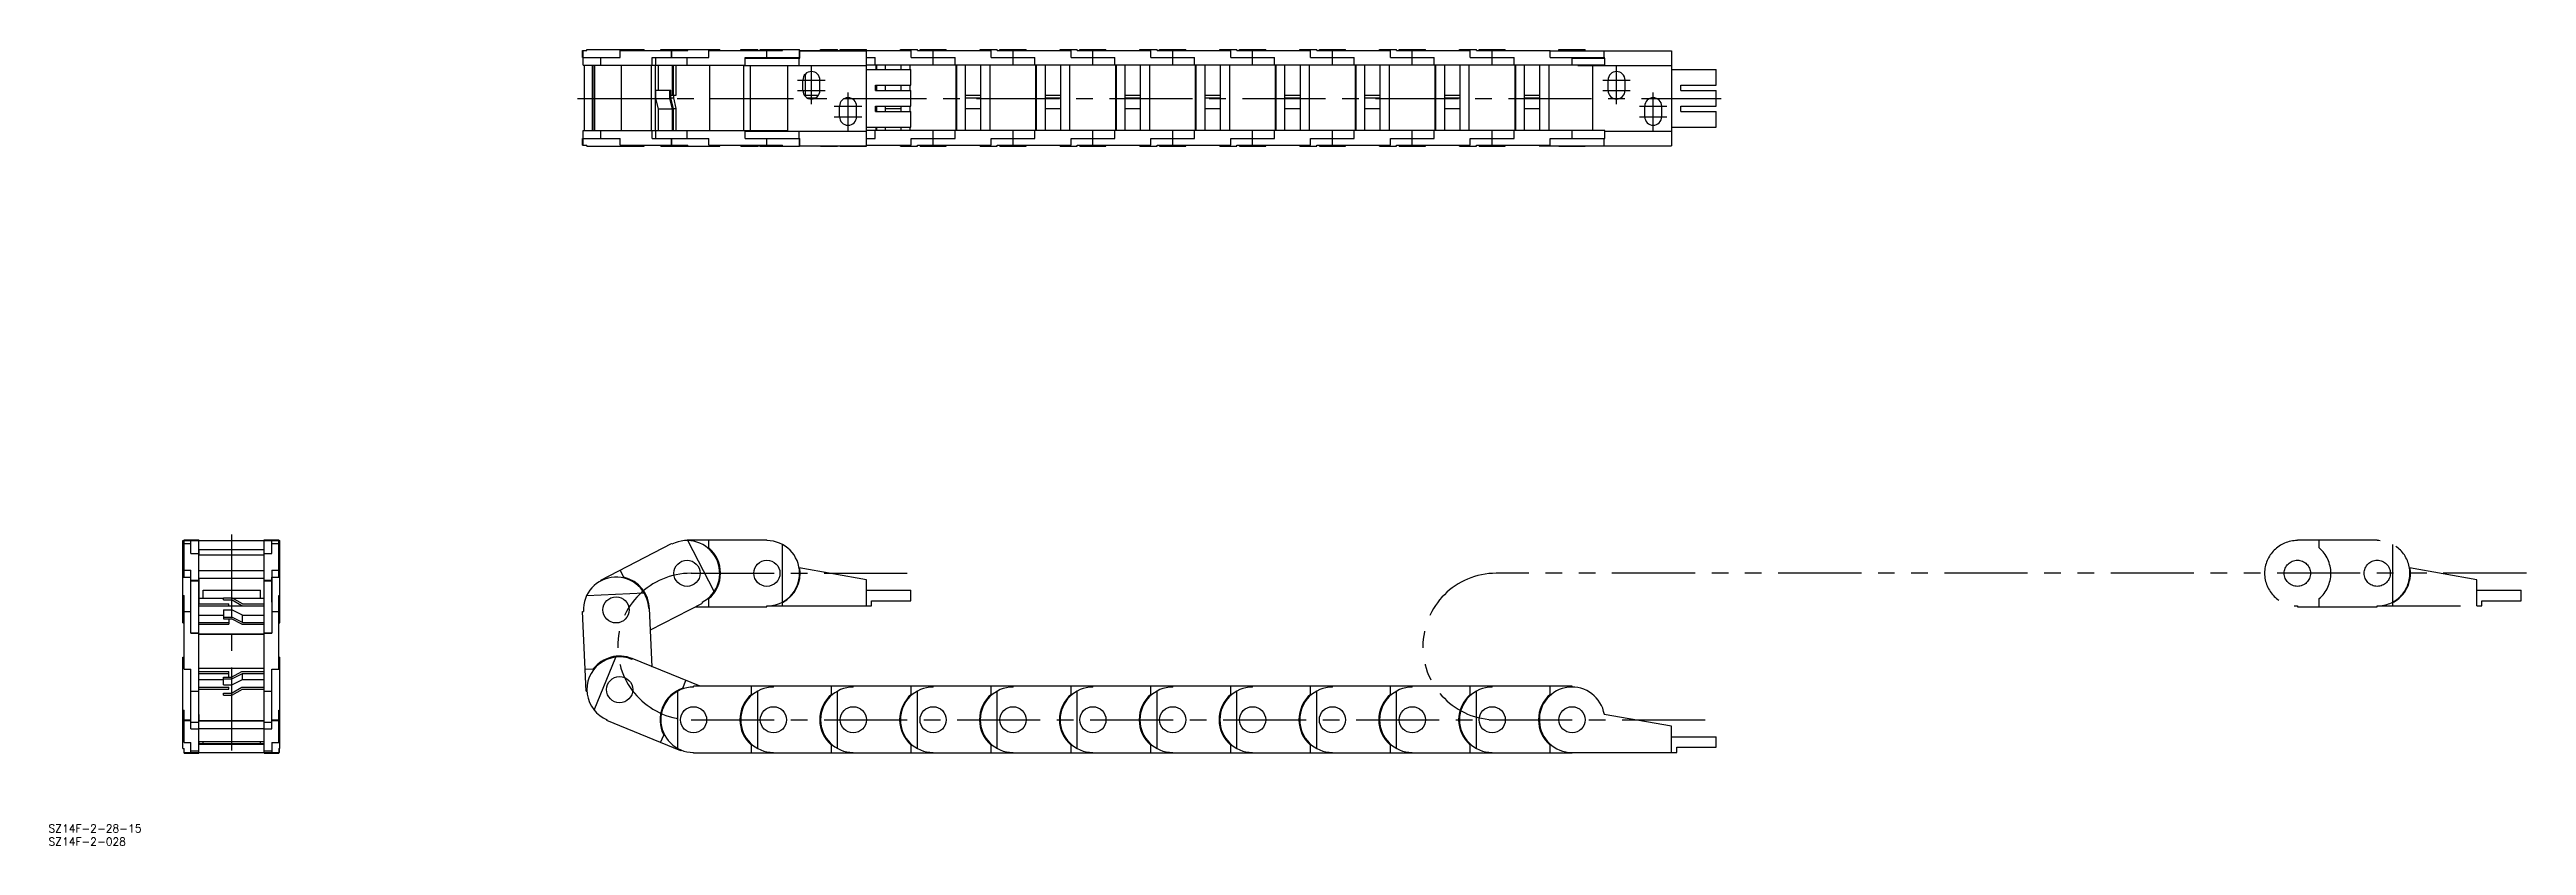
# Model space of a CAD drawing. Extents: x -69 to 876, y -35 to 269.
import ezdxf

# ---------------------------------------------------------------- set-up
doc = ezdxf.new("R2010")
doc.units = 0
doc.linetypes.add('CENTER', pattern=[50.8, 31.75, -6.35, 6.35, -6.35])
doc.linetypes.add('PHANTOM', pattern=[63.5, 31.75, -6.35, 6.35, -6.35, 6.35, -6.35])
doc.layers.get('0').update_dxf_attribs({"linetype": 'CONTINUOUS'})
doc.layers.add('CENTER', color=1, linetype='CENTER')
doc.styles.get("Standard").update_dxf_attribs({"font": 'txt.shx', "height": 3, "bigfont": 'bigfont.shx'})

msp = doc.modelspace()

# ---------------------------------------------------------------- linework, layer by layer
at = {"color": 7, "linetype": 'CONTINUOUS'}
for p, q in [((134.12, 268.58), (135.68, 268.58)), ((134.12, 265.97), (134.12, 268.58)), ((134.12, 265.97), (148.45, 265.97)), ((134.4, 262.97), (134.4, 268.58)), ((134.77, 265.97), (141.03, 265.97)), ((134.77, 265.97), (134.77, 265.97)), ((135.68, 268.97), (157.59, 268.97)), ((135.68, 268.58), (135.68, 268.97)), ((141.03, 262.97), (141.03, 265.97)), ((148.45, 268.58), (174.3, 268.58)), ((148.45, 265.97), (148.45, 268.58)), ((157.59, 268.58), (157.59, 268.97)), ((160.71, 262.97), (160.71, 265.97)), ((160.71, 265.97), (182.35, 265.97)), ((162.13, 262.97), (162.13, 265.97)), ((164, 268.97), (186.5, 268.97)), ((164, 268.58), (164, 268.97)), ((168.12, 265.97), (168.12, 268.58)), ((168.26, 265.97), (168.26, 268.58)), ((169, 268.58), (169, 268.97)), ((171.65, 265.97), (174, 265.97)), ((171.65, 265.97), (171.65, 265.97)), ((174, 262.97), (174, 265.97)), ((174.3, 268.58), (174.3, 268.97)), ((182.35, 268.58), (210.5, 268.58)), ((182.35, 265.97), (182.35, 268.58)), ((186.5, 268.58), (186.5, 268.97)), ((194.5, 268.97), (201, 268.97)), ((194.5, 268.58), (194.5, 268.97)), ((196.15, 262.97), (196.15, 265.97)), ((196.15, 265.97), (208.05, 265.97)), ((196.15, 265.62), (217.04, 265.62)), ((199.5, 265.62), (199.5, 265.97)), ((201, 268.58), (201, 268.97)), ((202, 268.97), (217, 268.97)), ((202, 268.58), (202, 268.97)), ((204.5, 265.97), (204.5, 268.58)), ((208.05, 265.97), (217, 265.97)), ((208.05, 265.97), (208.05, 265.97)), ((209.5, 265.62), (209.5, 265.97)), ((210.5, 268.58), (210.5, 268.97)), ((210.5, 265.62), (210.5, 265.97)), ((216.83, 262.8), (216.83, 265.62)), ((217, 265.97), (217, 268.97)), ((217, 268.58), (229.15, 268.58)), ((217, 268.45), (242.5, 268.45)), ((217.04, 265.62), (217.04, 268.45)), ((225, 268.97), (231.5, 268.97)), ((225, 268.58), (225, 268.97)), ((229.15, 268.45), (229.15, 268.58)), ((231.5, 268.58), (231.5, 268.97)), ((231.5, 268.58), (259.65, 268.58)), ((232.5, 268.97), (242.5, 268.97)), ((232.5, 268.58), (232.5, 268.97)), ((237.5, 268.45), (237.5, 268.58)), ((242.5, 268.58), (242.5, 268.97)), ((242.5, 231.97), (242.5, 268.45)), ((242.5, 265.97), (245.85, 265.97)), ((245.85, 262.97), (245.85, 265.97)), ((255.5, 268.97), (262, 268.97)), ((255.5, 268.58), (255.5, 268.97)), ((259.65, 265.97), (259.65, 268.58)), ((259.65, 265.97), (276.35, 265.97)), ((262, 268.58), (262, 268.97)), ((262, 268.58), (290.15, 268.58)), ((263, 268.97), (273, 268.97)), ((263, 268.58), (263, 268.97)), ((268, 262.97), (268, 268.58)), ((273, 268.58), (273, 268.97)), ((276.35, 262.97), (276.35, 265.97)), ((286, 268.97), (292.5, 268.97)), ((286, 268.58), (286, 268.97)), ((290.15, 265.97), (290.15, 268.58)), ((290.15, 265.97), (306.85, 265.97)), ((292.5, 268.58), (292.5, 268.97)), ((292.5, 268.58), (320.65, 268.58)), ((293.5, 268.97), (303.5, 268.97)), ((293.5, 268.58), (293.5, 268.97)), ((298.5, 262.97), (298.5, 268.58)), ((303.5, 268.58), (303.5, 268.97)), ((306.85, 262.97), (306.85, 265.97)), ((316.5, 268.97), (323, 268.97)), ((316.5, 268.58), (316.5, 268.97)), ((320.65, 265.97), (320.65, 268.58)), ((320.65, 265.97), (337.35, 265.97)), ((323, 268.58), (323, 268.97)), ((323, 268.58), (351.15, 268.58)), ((324, 268.97), (334, 268.97)), ((324, 268.58), (324, 268.97)), ((329, 262.97), (329, 268.58)), ((334, 268.58), (334, 268.97)), ((337.35, 262.97), (337.35, 265.97)), ((347, 268.97), (353.5, 268.97)), ((347, 268.58), (347, 268.97)), ((351.15, 265.97), (351.15, 268.58)), ((351.15, 265.97), (367.85, 265.97)), ((353.5, 268.58), (353.5, 268.97)), ((353.5, 268.58), (381.65, 268.58)), ((354.5, 268.97), (364.5, 268.97)), ((354.5, 268.58), (354.5, 268.97)), ((359.5, 262.97), (359.5, 268.58)), ((364.5, 268.58), (364.5, 268.97)), ((367.85, 262.97), (367.85, 265.97)), ((377.5, 268.97), (384, 268.97)), ((377.5, 268.58), (377.5, 268.97)), ((381.65, 265.97), (381.65, 268.58)), ((381.65, 265.97), (398.35, 265.97)), ((384, 268.58), (384, 268.97)), ((384, 268.58), (412.15, 268.58)), ((385, 268.97), (395, 268.97)), ((385, 268.58), (385, 268.97)), ((390, 262.97), (390, 268.58)), ((395, 268.58), (395, 268.97)), ((398.35, 262.97), (398.35, 265.97)), ((408, 268.97), (414.5, 268.97)), ((408, 268.58), (408, 268.97)), ((412.15, 265.97), (412.15, 268.58)), ((412.15, 265.97), (428.85, 265.97)), ((414.5, 268.58), (414.5, 268.97)), ((414.5, 268.58), (442.65, 268.58)), ((415.5, 268.97), (425.5, 268.97)), ((415.5, 268.58), (415.5, 268.97)), ((420.5, 262.97), (420.5, 268.58)), ((425.5, 268.58), (425.5, 268.97)), ((428.85, 262.97), (428.85, 265.97)), ((438.5, 268.97), (445, 268.97)), ((438.5, 268.58), (438.5, 268.97)), ((442.65, 265.97), (442.65, 268.58)), ((442.65, 265.97), (459.35, 265.97)), ((445, 268.58), (445, 268.97)), ((445, 268.58), (473.15, 268.58)), ((446, 268.97), (456, 268.97)), ((446, 268.58), (446, 268.97)), ((451, 262.97), (451, 268.58)), ((456, 268.58), (456, 268.97)), ((459.35, 262.97), (459.35, 265.97)), ((469, 268.97), (475.5, 268.97)), ((469, 268.58), (469, 268.97)), ((473.15, 265.97), (473.15, 268.58)), ((473.15, 265.97), (489.85, 265.97)), ((475.5, 268.58), (475.5, 268.97)), ((475.5, 268.58), (503.65, 268.58)), ((476.5, 268.97), (486.5, 268.97)), ((476.5, 268.58), (476.5, 268.97)), ((481.5, 262.97), (481.5, 268.58)), ((486.5, 268.58), (486.5, 268.97)), ((489.85, 262.97), (489.85, 265.97)), ((503.65, 265.97), (503.65, 268.58)), ((503.65, 268.45), (550, 268.45)), ((503.65, 265.97), (524.5, 265.97)), ((507, 268.97), (517, 268.97)), ((507, 268.45), (507, 268.97)), ((512, 262.97), (512, 265.97)), ((512, 265.62), (524.54, 265.62)), ((517, 268.45), (517, 268.97)), ((524.33, 265.62), (524.33, 268.45)), ((524.5, 262.97), (524.5, 265.62)), ((524.54, 262.8), (524.54, 265.62)), ((550, 268.45), (550, 232.15)), ((134.4, 262.97), (196.15, 262.97)), ((134.81, 237.97), (134.81, 262.97)), ((137.96, 237.97), (137.96, 262.97)), ((138.21, 237.97), (138.21, 262.97)), ((138.78, 237.97), (138.78, 262.97)), ((148.94, 237.97), (148.94, 262.97)), ((160.49, 237.97), (160.49, 262.97)), ((161.94, 237.97), (161.94, 262.97)), ((163.16, 253.47), (163.16, 262.97)), ((168.49, 251.47), (168.49, 262.97)), ((168.85, 251.47), (168.85, 262.97)), ((169.88, 251.47), (169.88, 262.97)), ((182.75, 237.97), (182.75, 262.97)), ((195.75, 237.97), (195.75, 262.97)), ((195.75, 262.8), (242.5, 262.8)), ((198.25, 237.97), (198.25, 262.8)), ((212.5, 237.8), (212.5, 262.8)), ((218.25, 253.3), (218.25, 257.3)), ((219.25, 250.95), (219.25, 259.65)), ((224.75, 253.3), (224.75, 257.3)), ((524.5, 262.97), (242.5, 262.97)), ((242.5, 261.3), (259.5, 261.3)), ((246.25, 261.3), (246.25, 262.97)), ((246.5, 261.3), (246.5, 262.97)), ((249.75, 261.3), (249.75, 262.97)), ((255.75, 261.3), (255.75, 262.97)), ((259.25, 261.3), (259.25, 262.97)), ((259.5, 255.3), (259.5, 261.3)), ((276.75, 237.97), (276.75, 262.97)), ((277, 237.97), (277, 262.97)), ((280.25, 262.97), (280.25, 237.97)), ((286.25, 237.97), (286.25, 262.97)), ((289.75, 237.97), (289.75, 262.97)), ((307.25, 237.97), (307.25, 262.97)), ((307.5, 237.97), (307.5, 262.97)), ((310.75, 262.97), (310.75, 237.97)), ((316.75, 237.97), (316.75, 262.97)), ((320.25, 237.97), (320.25, 262.97)), ((337.75, 237.97), (337.75, 262.97)), ((338, 237.97), (338, 262.97)), ((341.25, 262.97), (341.25, 237.97)), ((347.25, 237.97), (347.25, 262.97)), ((350.75, 237.97), (350.75, 262.97)), ((368.25, 237.97), (368.25, 262.97)), ((368.5, 237.97), (368.5, 262.97)), ((371.75, 262.97), (371.75, 237.97)), ((377.75, 237.97), (377.75, 262.97)), ((381.25, 237.97), (381.25, 262.97)), ((398.75, 237.97), (398.75, 262.97)), ((399, 237.97), (399, 262.97)), ((402.25, 262.97), (402.25, 237.97)), ((408.25, 237.97), (408.25, 262.97)), ((411.75, 237.97), (411.75, 262.97)), ((429.25, 237.97), (429.25, 262.97)), ((429.5, 237.97), (429.5, 262.97)), ((432.75, 262.97), (432.75, 237.97)), ((438.75, 237.97), (438.75, 262.97)), ((442.25, 237.97), (442.25, 262.97)), ((459.75, 237.97), (459.75, 262.97)), ((460, 237.97), (460, 262.97)), ((463.25, 262.97), (463.25, 237.97)), ((469.25, 237.97), (469.25, 262.97)), ((472.75, 237.97), (472.75, 262.97)), ((490.25, 237.97), (490.25, 262.97)), ((490.5, 237.97), (490.5, 262.97)), ((493.75, 262.97), (493.75, 237.97)), ((499.75, 237.97), (499.75, 262.97)), ((503.25, 237.97), (503.25, 262.97)), ((514.24, 262.8), (514.24, 262.97)), ((514.24, 262.8), (550, 262.8)), ((520, 237.97), (520, 262.8)), ((525.75, 253.3), (525.75, 257.3)), ((532.25, 253.3), (532.25, 257.3)), ((550, 261.3), (567, 261.3)), ((567, 255.3), (567, 261.3)), ((162.1, 250.26), (162.1, 253.47)), ((162.1, 253.47), (167.79, 253.47)), ((163.16, 246.26), (162.1, 250.26)), ((162.1, 250.26), (167.43, 250.26)), ((163.16, 237.97), (163.16, 246.26)), ((163.16, 246.26), (168.49, 246.26)), ((167.43, 250.26), (167.43, 253.47)), ((168.49, 246.26), (167.43, 250.26)), ((167.79, 250.47), (167.79, 253.47)), ((167.79, 251.47), (169.88, 251.47)), ((168.85, 246.47), (167.79, 250.47)), ((167.79, 250.47), (169.01, 250.47)), ((168.49, 237.97), (168.49, 246.26)), ((168.85, 237.97), (168.85, 246.47)), ((168.85, 246.47), (169.88, 246.47)), ((169.01, 250.47), (169.01, 251.47)), ((169.88, 246.47), (169.01, 250.47)), ((169.88, 237.97), (169.88, 246.47)), ((219.25, 251.47), (224.19, 251.47)), ((219.89, 250.47), (223.11, 250.47)), ((232.25, 243.3), (232.25, 247.3)), ((238.75, 243.3), (238.75, 247.3)), ((246, 255.3), (259.5, 255.3)), ((246, 253.3), (246, 255.3)), ((246, 253.3), (259.5, 253.3)), ((246, 247.3), (259.5, 247.3)), ((246, 245.3), (246, 247.3)), ((246.25, 253.3), (246.25, 255.3)), ((246.25, 245.3), (246.25, 247.3)), ((246.5, 253.3), (246.5, 255.3)), ((246.5, 245.3), (246.5, 247.3)), ((249.75, 253.3), (249.75, 255.3)), ((249.75, 245.3), (249.75, 247.3)), ((249.75, 246.47), (255.75, 246.47)), ((255.75, 253.3), (255.75, 255.3)), ((255.75, 245.3), (255.75, 247.3)), ((259.25, 253.3), (259.25, 255.3)), ((259.25, 245.3), (259.25, 247.3)), ((259.5, 247.3), (259.5, 253.3)), ((280.25, 251.47), (286.25, 251.47)), ((280.25, 250.47), (286.25, 250.47)), ((280.25, 246.47), (286.25, 246.47)), ((310.75, 251.47), (316.75, 251.47)), ((310.75, 250.47), (316.75, 250.47)), ((310.75, 246.47), (316.75, 246.47)), ((341.25, 251.47), (347.25, 251.47)), ((341.25, 250.47), (347.25, 250.47)), ((341.25, 246.47), (347.25, 246.47)), ((371.75, 251.47), (377.75, 251.47)), ((371.75, 250.47), (377.75, 250.47)), ((371.75, 246.47), (377.75, 246.47)), ((402.25, 251.47), (408.25, 251.47)), ((402.25, 250.47), (408.25, 250.47)), ((402.25, 246.47), (408.25, 246.47)), ((432.75, 251.47), (438.75, 251.47)), ((432.75, 250.47), (438.75, 250.47)), ((432.75, 246.47), (438.75, 246.47)), ((463.25, 251.47), (469.25, 251.47)), ((463.25, 250.47), (469.25, 250.47)), ((463.25, 246.47), (469.25, 246.47)), ((493.75, 251.47), (499.75, 251.47)), ((493.75, 250.47), (499.75, 250.47)), ((493.75, 246.47), (499.75, 246.47)), ((539.75, 243.3), (539.75, 247.3)), ((546.25, 243.3), (546.25, 247.3)), ((553.5, 255.3), (567, 255.3)), ((553.5, 253.3), (553.5, 255.3)), ((553.5, 253.3), (567, 253.3)), ((553.5, 247.3), (567, 247.3)), ((553.5, 245.3), (553.5, 247.3)), ((567, 247.3), (567, 253.3)), ((134.4, 237.97), (212.5, 237.97)), ((134.4, 232.37), (134.4, 237.97)), ((141.03, 234.97), (141.03, 237.97)), ((160.71, 234.97), (160.71, 237.97)), ((162.13, 234.98), (162.13, 237.97)), ((174, 234.97), (174, 237.97)), ((196.15, 234.97), (196.15, 237.97)), ((196.15, 237.8), (242.5, 237.8)), ((207, 237.8), (207, 237.97)), ((216.83, 234.97), (216.83, 237.8)), ((242.5, 239.3), (259.5, 239.3)), ((524.5, 237.97), (242.5, 237.97)), ((245.85, 234.97), (245.85, 237.97)), ((246, 245.3), (259.5, 245.3)), ((246.25, 237.97), (246.25, 239.3)), ((246.5, 237.97), (246.5, 239.3)), ((249.75, 237.97), (249.75, 239.3)), ((255.75, 237.97), (255.75, 239.3)), ((259.25, 237.97), (259.25, 239.3)), ((259.5, 239.3), (259.5, 245.3)), ((268, 232.37), (268, 237.97)), ((276.35, 234.97), (276.35, 237.97)), ((298.5, 232.37), (298.5, 237.97)), ((306.85, 234.97), (306.85, 237.97)), ((329, 232.37), (329, 237.97)), ((337.35, 234.97), (337.35, 237.97)), ((359.5, 232.37), (359.5, 237.97)), ((367.85, 234.97), (367.85, 237.97)), ((390, 232.37), (390, 237.97)), ((398.35, 234.97), (398.35, 237.97)), ((420.5, 232.37), (420.5, 237.97)), ((428.85, 234.97), (428.85, 237.97)), ((451, 232.37), (451, 237.97)), ((459.35, 234.97), (459.35, 237.97)), ((481.5, 232.37), (481.5, 237.97)), ((489.85, 234.97), (489.85, 237.97)), ((512, 234.97), (512, 237.97)), ((524.5, 234.97), (524.5, 237.97)), ((524.5, 237.8), (550, 237.8)), ((524.54, 234.97), (524.54, 237.8)), ((550, 239.3), (567, 239.3)), ((553.5, 245.3), (567, 245.3)), ((567, 239.3), (567, 245.3)), ((134.12, 234.97), (148.45, 234.97)), ((134.12, 232.37), (134.12, 234.97)), ((134.12, 232.37), (135.68, 232.37)), ((134.77, 234.98), (141.16, 234.98)), ((134.77, 234.97), (134.77, 234.98)), ((135.68, 231.97), (135.68, 232.37)), ((135.68, 231.97), (157.59, 231.97)), ((148.45, 232.37), (148.45, 234.97)), ((148.45, 232.37), (174.3, 232.37)), ((157.59, 231.97), (157.59, 232.37)), ((160.71, 234.97), (182.35, 234.97)), ((164, 231.97), (164, 232.37)), ((164, 231.97), (186.5, 231.97)), ((168.12, 232.37), (168.12, 234.97)), ((168.26, 232.37), (168.26, 234.97)), ((169, 231.97), (169, 232.37)), ((171.65, 234.98), (174, 234.98)), ((171.65, 234.97), (171.65, 234.98)), ((174.3, 231.97), (174.3, 232.37)), ((182.35, 232.37), (182.35, 234.97)), ((182.35, 232.37), (210.5, 232.37)), ((186.5, 231.97), (186.5, 232.37)), ((194.5, 231.97), (194.5, 232.37)), ((194.5, 231.97), (201, 231.97)), ((196.15, 234.97), (217.04, 234.97)), ((199.5, 232.15), (199.5, 232.37)), ((199.5, 232.15), (209.5, 232.15)), ((201, 231.97), (201, 232.15)), ((202, 231.97), (202, 232.15)), ((202, 231.97), (217, 231.97)), ((204.5, 232.37), (204.5, 234.97)), ((208.05, 234.98), (216.83, 234.98)), ((208.05, 234.97), (208.05, 234.98)), ((209.5, 232.15), (209.5, 232.37)), ((210.5, 231.97), (210.5, 232.37)), ((217, 231.97), (217, 234.97)), ((217, 232.15), (242.5, 232.15)), ((217.04, 232.15), (217.04, 234.97)), ((225, 231.97), (225, 232.15)), ((225, 231.97), (231.5, 231.97)), ((231.5, 231.97), (231.5, 232.15)), ((232.5, 231.97), (232.5, 232.15)), ((232.5, 231.97), (242.5, 231.97)), ((242.5, 234.97), (245.85, 234.97)), ((242.5, 232.37), (259.65, 232.37)), ((255.5, 231.97), (255.5, 232.37)), ((255.5, 231.97), (262, 231.97)), ((259.65, 234.97), (276.35, 234.97)), ((259.65, 232.37), (259.65, 234.97)), ((262, 232.37), (290.15, 232.37)), ((262, 231.97), (262, 232.37)), ((263, 231.97), (263, 232.37)), ((263, 231.97), (273, 231.97)), ((273, 231.97), (273, 232.37)), ((286, 231.97), (286, 232.37)), ((286, 231.97), (292.5, 231.97)), ((290.15, 234.97), (306.85, 234.97)), ((290.15, 232.37), (290.15, 234.97)), ((292.5, 232.37), (320.65, 232.37)), ((292.5, 231.97), (292.5, 232.37)), ((293.5, 231.97), (293.5, 232.37)), ((293.5, 231.97), (303.5, 231.97)), ((303.5, 231.97), (303.5, 232.37)), ((316.5, 231.97), (316.5, 232.37)), ((316.5, 231.97), (323, 231.97)), ((320.65, 234.97), (337.35, 234.97)), ((320.65, 232.37), (320.65, 234.97)), ((323, 232.37), (351.15, 232.37)), ((323, 231.97), (323, 232.37)), ((324, 231.97), (324, 232.37)), ((324, 231.97), (334, 231.97)), ((334, 231.97), (334, 232.37)), ((347, 231.97), (347, 232.37)), ((347, 231.97), (353.5, 231.97)), ((351.15, 234.97), (367.85, 234.97)), ((351.15, 232.37), (351.15, 234.97)), ((353.5, 232.37), (381.65, 232.37)), ((353.5, 231.97), (353.5, 232.37)), ((354.5, 231.97), (354.5, 232.37)), ((354.5, 231.97), (364.5, 231.97)), ((364.5, 231.97), (364.5, 232.37)), ((377.5, 231.97), (377.5, 232.37)), ((377.5, 231.97), (384, 231.97)), ((381.65, 234.97), (398.35, 234.97)), ((381.65, 232.37), (381.65, 234.97)), ((384, 232.37), (412.15, 232.37)), ((384, 231.97), (384, 232.37)), ((385, 231.97), (385, 232.37)), ((385, 231.97), (395, 231.97)), ((395, 231.97), (395, 232.37)), ((408, 231.97), (408, 232.37)), ((408, 231.97), (414.5, 231.97)), ((412.15, 234.97), (428.85, 234.97)), ((412.15, 232.37), (412.15, 234.97)), ((414.5, 232.37), (442.65, 232.37)), ((414.5, 231.97), (414.5, 232.37)), ((415.5, 231.97), (415.5, 232.37)), ((415.5, 231.97), (425.5, 231.97)), ((425.5, 231.97), (425.5, 232.37)), ((438.5, 231.97), (438.5, 232.37)), ((438.5, 231.97), (445, 231.97)), ((442.65, 234.97), (459.35, 234.97)), ((442.65, 232.37), (442.65, 234.97)), ((445, 232.37), (473.15, 232.37)), ((445, 231.97), (445, 232.37)), ((446, 231.97), (446, 232.37)), ((446, 231.97), (456, 231.97)), ((456, 231.97), (456, 232.37)), ((469, 231.97), (469, 232.37)), ((469, 231.97), (475.5, 231.97)), ((473.15, 234.97), (489.85, 234.97)), ((473.15, 232.37), (473.15, 234.97)), ((475.5, 232.37), (503.65, 232.37)), ((475.5, 231.97), (475.5, 232.37)), ((476.5, 231.97), (476.5, 232.37)), ((476.5, 231.97), (486.5, 231.97)), ((486.5, 231.97), (486.5, 232.37)), ((499.5, 232.15), (499.5, 232.37)), ((499.5, 232.15), (550, 232.15)), ((503.65, 234.97), (524.54, 234.97)), ((503.65, 232.37), (503.65, 234.97)), ((507, 231.97), (507, 232.15)), ((507, 231.97), (517, 231.97)), ((517, 231.97), (517, 232.15)), ((524.33, 232.15), (524.33, 234.97)), ((-18.5, 49.8), (-18.5, 81.3)), ((-18.5, 81.3), (-18.1, 81.3)), ((-18.1, 67.3), (-18.1, 81.6)), ((-18.1, 81.6), (-12.5, 81.6)), ((-18.1, 81.3), (18.1, 81.3)), ((-18.1, 80.17), (-15.5, 80.17)), ((-15.5, 76.34), (-15.5, 81.6)), ((-15.5, 81.08), (-15.5, 81.3)), ((-15.5, 81.08), (-15.5, 81.08)), ((-15.5, 76.34), (-12.5, 76.34)), ((-12.5, 0), (-12.5, 81.6)), ((-12.5, 77.9), (12.5, 77.9)), ((-12.5, 75.89), (12.5, 75.89)), ((-12.33, 75.89), (-12.33, 77.9)), ((12.5, 0), (12.5, 81.6)), ((12.5, 81.6), (18.1, 81.6)), ((12.5, 76.34), (15.5, 76.34)), ((15.49, 81.08), (15.49, 81.3)), ((15.49, 81.08), (15.5, 81.08)), ((15.5, 76.34), (15.5, 81.6)), ((15.5, 80.17), (18.1, 80.17)), ((18.1, 67.3), (18.1, 81.6)), ((18.1, 81.3), (18.5, 81.3)), ((18.5, 49.8), (18.5, 81.3)), ((141.03, 66.17), (168.12, 80.17)), ((168.26, 79.91), (168.12, 80.17)), ((174, 81.6), (204.5, 81.6)), ((174, 81.3), (174, 81.6)), ((184.36, 61.81), (174.3, 81.3)), ((182.35, 78.5), (182.35, 81.6)), ((204.5, 81.3), (204.5, 81.6)), ((210.5, 57.83), (210.5, 79.77)), ((-18.5, 73.8), (-18.1, 73.8)), ((-18.5, 67.3), (-15.5, 67.3)), ((-18.1, 70), (-15.5, 70)), ((-15.5, 45.89), (-15.5, 70)), ((-12.5, 69.92), (12.5, 69.92)), ((-12.5, 66.9), (12.5, 66.9)), ((-12.33, 57.1), (-12.33, 66.9)), ((15.49, 57.81), (15.49, 67.3)), ((15.5, 70), (15.5, 45.89)), ((15.5, 70), (18.1, 70)), ((15.5, 67.3), (18.5, 67.3)), ((18.1, 73.8), (18.5, 73.8)), ((149.87, 67.25), (148.45, 70)), ((242.5, 66.3), (216.83, 70.83)), ((242.5, 56.3), (242.5, 66.3)), ((-18.5, 60.3), (-18.1, 60.3)), ((-18.5, 59.8), (-18.1, 59.8)), ((-18.1, 32.1), (-18.1, 60.3)), ((-15.5, 66.17), (-12.5, 66.17)), ((-15.5, 65.9), (-12.5, 65.9)), ((-12.5, 57.1), (-1, 57.1)), ((-12.33, 59.3), (-3, 59.3)), ((-10.83, 62.3), (11.17, 62.3)), ((-10.83, 59.3), (-10.83, 62.3)), ((-3, 59.41), (0.21, 59.41)), ((-3, 58.61), (-3, 59.41)), ((-3, 58.61), (0, 58.61)), ((-1, 56.3), (-1, 57.1)), ((4, 56.3), (0, 58.61)), ((4.21, 57.1), (0.21, 59.41)), ((0.4, 59.3), (12.5, 59.3)), ((4.21, 57.1), (12.5, 57.1)), ((11.17, 59.3), (11.17, 62.3)), ((12.5, 66.17), (15.5, 66.17)), ((12.5, 65.9), (15.5, 65.9)), ((15.49, 57.81), (15.5, 57.81)), ((18.1, 32.1), (18.1, 60.3)), ((18.1, 60.3), (18.5, 60.3)), ((18.1, 59.8), (18.5, 59.8)), ((135.68, 60.3), (157.59, 61.28)), ((141.17, 65.9), (141.03, 66.17)), ((160.06, 47.19), (179.88, 57.43)), ((179.88, 57.43), (179.74, 57.69)), ((182.35, 56), (182.35, 59.1)), ((210.5, 56.3), (210.5, 57.61)), ((242.5, 62.3), (259.5, 62.3)), ((244.5, 56.3), (244.5, 58.3)), ((244.5, 58.3), (259.5, 58.3)), ((259.5, 58.3), (259.5, 62.3)), ((-18.5, 49.8), (-18.1, 49.8)), ((-18.1, 54.24), (-15.5, 54.24)), ((-18.1, 54.23), (-15.5, 54.23)), ((-12.5, 56.3), (12.5, 56.3)), ((-12.5, 52.78), (-3, 52.78)), ((-12.5, 50.03), (-1, 50.03)), ((-12.5, 49.32), (-1, 49.32)), ((-3, 54.83), (-3, 51.37)), ((-3, 54.83), (0.21, 54.83)), ((-3, 52.08), (0.21, 52.08)), ((-3, 51.37), (0, 51.37)), ((-1, 51.37), (-1, 49.32)), ((4, 49.32), (0, 51.37)), ((4.21, 52.78), (0.21, 54.83)), ((0.21, 52.08), (0.21, 54.83)), ((4.21, 50.03), (0.21, 52.08)), ((4, 49.32), (12.5, 49.32)), ((4.21, 52.78), (12.5, 52.78)), ((4.21, 50.03), (4.21, 52.78)), ((4.21, 50.03), (12.5, 50.03)), ((15.5, 54.24), (18.1, 54.24)), ((15.5, 54.23), (18.1, 54.23)), ((18.1, 49.8), (18.5, 49.8)), ((134.12, 54.23), (134.42, 54.24)), ((135.48, 23.76), (134.12, 54.23)), ((159.39, 55.36), (159.69, 55.37)), ((160.69, 33.08), (159.69, 55.37)), ((160.2, 47.26), (160.04, 47.57)), ((177.11, 56), (204.5, 56)), ((204.5, 56.3), (244.5, 56.3)), ((204.5, 56), (204.5, 56.3)), ((-15.5, 46.03), (-12.5, 46.03)), ((-15.5, 45.89), (-12.5, 45.89)), ((-12.5, 45.64), (12.5, 45.64)), ((-12.5, 45.5), (12.5, 45.5)), ((12.5, 46.03), (15.49, 46.03)), ((12.5, 45.89), (15.5, 45.89)), ((-18.5, 1.83), (-18.5, 36.75)), ((-18.5, 36.75), (-18.1, 36.75)), ((-18.1, 32.1), (-15.5, 32.1)), ((-15.5, 9.32), (-15.5, 32.1)), ((-12.5, 32.51), (12.5, 32.51)), ((-12.5, 31.27), (-1, 31.27)), ((-12.5, 30.53), (-1, 30.53)), ((-3, 26.12), (-3, 29.13)), ((-3, 29.13), (0, 29.13)), ((-3, 28.39), (0.21, 28.39)), ((-1, 29.13), (-1, 31.27)), ((0, 29.13), (4, 31.27)), ((0.21, 28.39), (4.21, 30.53)), ((0.21, 26.12), (0.21, 28.39)), ((4, 31.27), (12.5, 31.27)), ((4.21, 30.53), (12.5, 30.53)), ((4.21, 28.26), (4.21, 30.53)), ((15.5, 9.32), (15.5, 32.1)), ((15.5, 32.1), (18.1, 32.1)), ((18.1, 36.75), (18.5, 36.75)), ((18.5, 1.83), (18.5, 36.75)), ((135.1, 32.1), (138.2, 32.24)), ((138.56, 16.45), (146.85, 36.75)), ((152.99, 35.9), (153.1, 36.18)), ((179.01, 25.6), (153.1, 36.18)), ((160.33, 33.23), (160.68, 33.24)), ((-15.5, 14.58), (-15.5, 23.76)), ((-15.5, 23.76), (-12.5, 23.76)), ((-12.5, 28.26), (-3, 28.26)), ((-12.5, 25.3), (-1, 25.3)), ((-12.5, 24.5), (-1, 24.5)), ((-3, 26.12), (0.21, 26.12)), ((-3, 22.99), (0, 22.99)), ((-3, 22.19), (-3, 22.99)), ((-3, 22.19), (0.21, 22.19)), ((-1, 24.5), (-1, 25.3)), ((0, 22.99), (4, 25.3)), ((0.21, 26.12), (4.21, 28.26)), ((0.21, 22.19), (4.21, 24.5)), ((4, 25.3), (12.5, 25.3)), ((4.21, 28.26), (12.5, 28.26)), ((4.21, 24.5), (12.5, 24.5)), ((12.5, 23.76), (15.5, 23.76)), ((15.49, 14.58), (15.49, 23.77)), ((135.48, 23.76), (135.78, 23.77)), ((170.5, 1.83), (170.5, 23.77)), ((172.44, 24.94), (173.61, 27.81)), ((512, 25.6), (176.5, 25.6)), ((176.5, 25.3), (176.5, 25.6)), ((198.65, 22.5), (198.65, 25.6)), ((201, 1.83), (201, 23.77)), ((207, 25.3), (207, 25.6)), ((229.15, 22.5), (229.15, 25.6)), ((231.5, 1.83), (231.5, 23.77)), ((237.5, 25.3), (237.5, 25.6)), ((259.65, 22.5), (259.65, 25.6)), ((262, 1.83), (262, 23.77)), ((268, 25.3), (268, 25.6)), ((290.15, 22.5), (290.15, 25.6)), ((292.5, 1.83), (292.5, 23.77)), ((298.5, 25.3), (298.5, 25.6)), ((320.65, 22.5), (320.65, 25.6)), ((323, 1.83), (323, 23.77)), ((329, 25.3), (329, 25.6)), ((351.15, 22.5), (351.15, 25.6)), ((353.5, 1.83), (353.5, 23.77)), ((359.5, 25.3), (359.5, 25.6)), ((381.65, 22.5), (381.65, 25.6)), ((384, 1.83), (384, 23.77)), ((390, 25.3), (390, 25.6)), ((412.15, 22.5), (412.15, 25.6)), ((414.5, 1.83), (414.5, 23.77)), ((420.5, 25.3), (420.5, 25.6)), ((442.65, 22.5), (442.65, 25.6)), ((445, 1.83), (445, 23.77)), ((451, 25.3), (451, 25.6)), ((473.15, 22.5), (473.15, 25.6)), ((475.5, 1.83), (475.5, 23.77)), ((481.5, 25.3), (481.5, 25.6)), ((503.65, 22.5), (503.65, 25.6)), ((512, 25.3), (512, 25.6)), ((-18.5, 16.45), (-18.1, 16.45)), ((-18.1, 4.11), (-18.1, 16.45)), ((-18.1, 12.76), (-15.5, 12.76)), ((-18.1, 12.48), (-15.5, 12.48)), ((-15.5, 14.58), (-15.5, 14.58)), ((-15.5, 11.83), (-12.5, 11.83)), ((-12.5, 14.79), (-12.33, 14.79)), ((-12.5, 12.5), (12.5, 12.5)), ((-12.5, 12.37), (12.5, 12.37)), ((-12.33, 12.5), (-12.33, 14.79)), ((12.5, 11.83), (15.5, 11.83)), ((15.49, 14.58), (15.5, 14.58)), ((15.5, 12.76), (18.1, 12.76)), ((15.5, 12.48), (18.1, 12.48)), ((18.1, 4.11), (18.1, 16.45)), ((18.1, 16.45), (18.5, 16.45)), ((143.42, 12.48), (143.54, 12.76)), ((171.66, 0.95), (143.42, 12.48)), ((550, 10.3), (524.33, 14.83)), ((550, 0.3), (550, 10.3)), ((-18.5, 1.83), (-18.1, 1.83)), ((-18.1, 4.11), (-15.5, 4.11)), ((-18.1, 0), (-18.1, 1.83)), ((-18.1, 0.3), (18.32, 0.3)), ((-18.1, 0), (-12.5, 0)), ((-15.5, 9.32), (-12.5, 9.32)), ((-15.5, 0), (-15.5, 4.11)), ((-15.5, 0.95), (-12.5, 0.95)), ((-15.5, 0.81), (-15.5, 0.95)), ((-15.5, 0.81), (-15.5, 0.81)), ((-12.5, 9.45), (12.5, 9.45)), ((-12.5, 4.54), (12.5, 4.54)), ((-12.5, 3.7), (12.5, 3.7)), ((-12.5, 3.46), (12.5, 3.46)), ((-12.33, 3.7), (-12.33, 4.54)), ((-10.83, 3.7), (-10.83, 4.54)), ((11.17, 3.7), (11.17, 4.54)), ((12.5, 9.32), (15.5, 9.32)), ((12.5, 0.95), (15.5, 0.95)), ((12.5, 0), (18.1, 0)), ((15.49, 0.81), (15.49, 0.95)), ((15.49, 0.81), (15.5, 0.81)), ((15.5, 4.11), (15.5, 0)), ((15.5, 4.11), (18.1, 4.11)), ((18.1, 1.83), (18.5, 1.83)), ((18.1, 1.83), (18.1, 0)), ((18.32, 0.3), (18.32, 1.83)), ((163.93, 4.11), (165.1, 6.98)), ((171.66, 0.95), (171.77, 1.23)), ((176.5, 0), (176.5, 0.3)), ((512, 0), (176.5, 0)), ((198.65, 0), (198.65, 3.1)), ((207, 0), (207, 0.3)), ((229.15, 0), (229.15, 3.1)), ((237.5, 0), (237.5, 0.3)), ((259.65, 0), (259.65, 3.1)), ((268, 0), (268, 0.3)), ((290.15, 0), (290.15, 3.1)), ((298.5, 0), (298.5, 0.3)), ((320.65, 0), (320.65, 3.1)), ((329, 0), (329, 0.3)), ((351.15, 0), (351.15, 3.1)), ((359.5, 0), (359.5, 0.3)), ((381.65, 0), (381.65, 3.1)), ((390, 0), (390, 0.3)), ((412.15, 0), (412.15, 3.1)), ((420.5, 0), (420.5, 0.3)), ((442.65, 0), (442.65, 3.1)), ((451, 0), (451, 0.3)), ((473.15, 0), (473.15, 3.1)), ((481.5, 0), (481.5, 0.3)), ((503.65, 0), (503.65, 3.1)), ((512, 0.3), (552, 0.3)), ((512, 0), (512, 0.3)), ((550, 6.3), (567, 6.3)), ((552, 2.3), (567, 2.3)), ((552, 0.3), (552, 2.3)), ((567, 2.3), (567, 6.3))]:
    msp.add_line(p, q, dxfattribs=at)
at = {"color": 3, "linetype": 'PHANTOM'}
for p, q in [((789, 81.6), (819.5, 81.6)), ((789, 81.3), (789, 81.6)), ((797.35, 78.5), (797.35, 81.6)), ((819.5, 81.3), (819.5, 81.6)), ((825.5, 57.83), (825.5, 79.77)), ((876.5, 68.8), (483.03, 68.8)), ((857.5, 66.3), (831.83, 70.83)), ((857.5, 56.3), (857.5, 66.3)), ((797.35, 56), (797.35, 59.1)), ((825.5, 56.3), (825.5, 57.61)), ((857.5, 62.3), (874.5, 62.3)), ((859.5, 58.3), (874.5, 58.3)), ((859.5, 56.3), (859.5, 58.3)), ((874.5, 58.3), (874.5, 62.3)), ((789, 56.3), (789, 56)), ((789, 56), (819.5, 56)), ((819.5, 56.3), (859.5, 56.3)), ((819.5, 56), (819.5, 56.3))]:
    msp.add_line(p, q, dxfattribs=at)
at = {"color": 7, "linetype": 'CONTINUOUS'}
for centre in [(174, 68.8), (204.5, 68.8), (146.9, 54.8), (148.26, 24.33), (176.5, 12.8), (207, 12.8), (237.5, 12.8), (268, 12.8), (298.5, 12.8), (329, 12.8), (359.5, 12.8), (390, 12.8), (420.5, 12.8), (451, 12.8), (481.5, 12.8), (512, 12.8)]:
    msp.add_circle(centre, 5, dxfattribs=at)
at = {"color": 3, "linetype": 'PHANTOM'}
for centre in [(789, 68.8), (819.5, 68.8)]:
    msp.add_circle(centre, 5, dxfattribs=at)
at = {"color": 7, "linetype": 'CONTINUOUS'}
for centre, radius, start, end in [((221.5, 257.3), 3.25, 0.00045, 179.99955), ((529, 257.3), 3.25, 0.00045, 179.99955), ((221.5, 253.3), 3.25, 180.00045, 359.99955), ((235.5, 247.3), 3.25, 0.00045, 179.99955), ((529, 253.3), 3.25, 180.00045, 359.99955), ((543, 247.3), 3.25, 0.00045, 179.99955), ((235.5, 243.3), 3.25, 180.00045, 359.99955), ((543, 243.3), 3.25, 180.00045, 359.99955), ((174, 68.8), 12.5, 297.32427, 117.32427), ((174, 68.8), 12.8, 310.71857, 49.28142), ((204.5, 68.8), 12.5, 270, 90), ((146.9, 54.8), 12.5, 2.55615, 182.55615), ((146.9, 54.8), 12.8, 1.43979, 76.60578), ((204.5, 68.8), 12.7, 298.19286, 9.00905), ((148.26, 24.33), 12.5, 67.78797, 247.78804), ((148.26, 24.33), 12.8, 67.788, 141.83761), ((176.5, 12.8), 12.8, 108.50659, 207.06948), ((176.5, 12.8), 12.5, 90, 270), ((207, 12.8), 12.8, 130.71855, 229.28143), ((207, 12.8), 12.5, 90, 270), ((237.5, 12.8), 12.8, 130.71855, 229.28143), ((237.5, 12.8), 12.5, 90, 270), ((268, 12.8), 12.8, 130.71855, 229.28143), ((268, 12.8), 12.5, 90, 270), ((298.5, 12.8), 12.8, 130.71855, 229.28143), ((298.5, 12.8), 12.5, 90, 270), ((329, 12.8), 12.8, 130.71855, 229.28143), ((329, 12.8), 12.5, 90, 270), ((359.5, 12.8), 12.8, 130.71855, 229.28143), ((359.5, 12.8), 12.5, 90, 270), ((390, 12.8), 12.8, 130.71855, 229.28143), ((390, 12.8), 12.5, 90, 270), ((420.5, 12.8), 12.8, 130.71855, 229.28146), ((420.5, 12.8), 12.5, 90, 270), ((451, 12.8), 12.8, 130.71855, 229.28146), ((451, 12.8), 12.5, 90, 270), ((481.5, 12.8), 12.8, 130.71855, 229.28146), ((481.5, 12.8), 12.5, 90, 270), ((512, 12.8), 12.8, 130.71855, 229.28145), ((512, 12.8), 12.5, 9.32518, 270)]:
    msp.add_arc(centre, radius, start, end, dxfattribs=at)
at = {"color": 3, "linetype": 'PHANTOM'}
for centre, radius, start, end in [((789, 68.8), 12.5, 90, 270), ((789, 68.8), 12.8, 310.71854, 49.28146), ((819.5, 68.8), 12.5, 270, 90), ((483.03, 40.8), 28, 90, 270), ((819.5, 68.8), 12.7, 298.19287, 9.00902)]:
    msp.add_arc(centre, radius, start, end, dxfattribs=at)
at = {"layer": 'CENTER', "color": 1, "linetype": 'CENTER'}
for p, q in [((216.25, 257.3), (226.75, 257.3)), ((221.5, 248.05), (221.5, 262.55)), ((523.75, 257.3), (534.25, 257.3)), ((529, 248.05), (529, 262.55)), ((132.12, 250.3), (569, 250.3)), ((216.25, 253.3), (226.75, 253.3)), ((230.25, 247.3), (240.75, 247.3)), ((235.5, 238.05), (235.5, 252.55)), ((523.75, 253.3), (534.25, 253.3)), ((537.75, 247.3), (548.25, 247.3)), ((543, 238.05), (543, 252.55)), ((230.25, 243.3), (240.75, 243.3)), ((537.75, 243.3), (548.25, 243.3)), ((0, 83.6), (0, -2)), ((175.53, 68.8), (261.5, 68.8)), ((175.53, 12.8), (569, 12.8))]:
    msp.add_line(p, q, dxfattribs=at)
msp.add_arc((175.53, 40.8), 28, 90, 270, dxfattribs=at)

# ---------------------------------------------------------------- texts
at = {"color": 7, "linetype": 'CONTINUOUS'}
for s, p in [('SZ14F-2-28-15', (-69.84, -30.24)), ('SZ14F-2-028', (-69.84, -35.24))]:
    msp.add_text(s, height=3, dxfattribs=at).set_placement(p)

doc.saveas('drawing.dxf')
